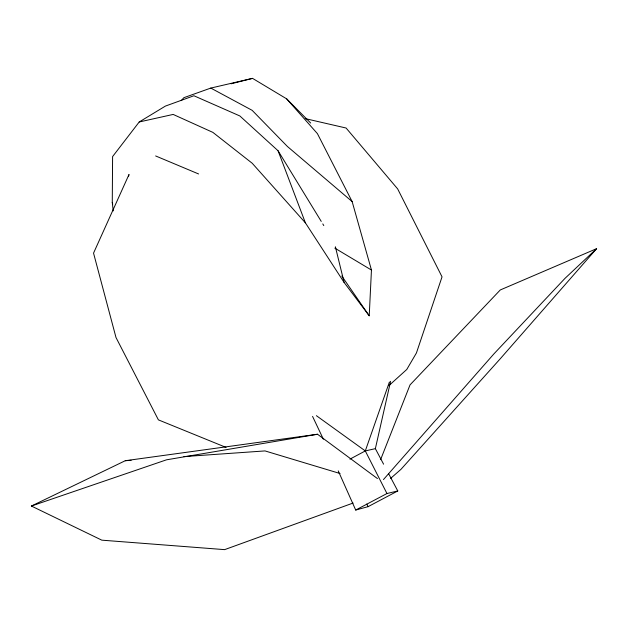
<?xml version="1.0" encoding="UTF-8"?>
<svg xmlns="http://www.w3.org/2000/svg" width="628" height="628" viewBox="0 0 628 628"><rect width="100%" height="100%" fill="white"/><g stroke="black" fill="none" stroke-linecap="round" stroke-linejoin="round"><path stroke-width="0.94" d="M113.213 210.914L112.271 202.389L112.6 156.576L139.212 121.973L165.407 106.085L193.903 95.754L239.833 115.944L278.047 150.744L321.253 221.409M139.212 121.973L173.163 114.429L212.876 132.382L252.221 163.264L305.389 222.83L344.12 282.459L369.225 315.79L371.454 270.04L352.143 201.58L317.415 133.638L286.651 98.855L252.542 78.367L210.796 88.077L183.855 97.693L181.249 100.613M383.598 464.186L375.363 448.651L390.592 381.314M128.559 176.389L129.015 174.482L93.541 253.123L115.999 337.519L158.397 419.865L226.08 447.419M349.929 459.139L365.3 450.928L389.415 381.997M380.599 459.665L410.037 384.886L500.273 289.963L596.6 248.672L500.304 358.714L400.962 469.344L390.64 478.379M383.457 479.572L493.851 353.957L564.98 278.377L596.6 248.672M388.771 385.733L406.763 369.484L416.435 352.96L442.034 276.854L397.657 188.902L346.099 128.026L305.2 118.606M338.249 470.882L355.707 510.046L386.958 493.53L397.775 490.947L388.63 473.685M355.707 510.046L368.094 506.655L397.775 490.947M353.109 503.044L224.636 549.633L101.814 540.166L31.4 506.035L125.27 460.716L317.525 434.246L377.459 478.567M31.4 506.035L166.491 459.822L317.525 434.246M231.08 83.791L252.542 78.367M316.379 415.673L365.3 450.928L375.363 448.651M125.27 460.716L131.134 460.308M183.91 456.603L265.016 450.92L340.062 473.52M155.642 155.948L198.589 173.956M210.796 88.077L252.158 110.34L287.42 146.489L352.143 201.58M334.818 248.123L371.454 270.04M286.651 98.855L310.672 123.025M341.789 276.03L369.225 315.79M322.776 223.906L323.789 225.57M366.76 504.049L368.094 506.655M365.3 450.928L386.958 493.53M312.563 416.395L323.373 439.215M278.047 150.744L305.389 222.83M112.271 202.389L112.734 204.265M335.383 246.78L344.12 282.459"/></g></svg>
